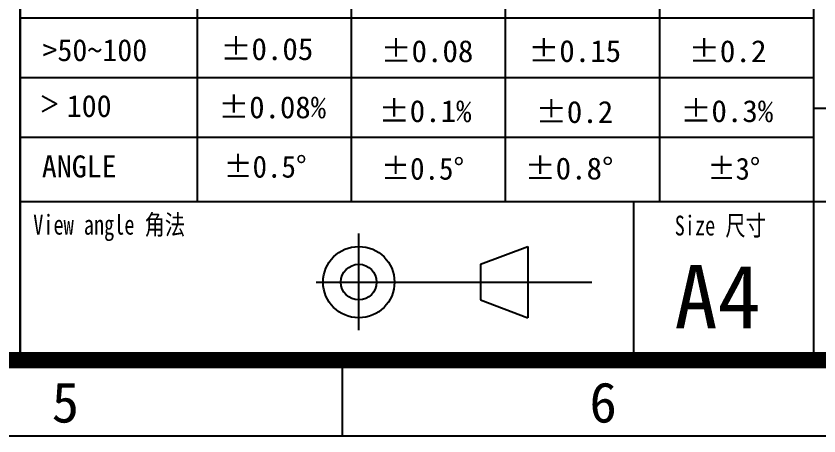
# Model space of a CAD drawing. Extents: x 379 to 488, y 250 to 334.
# Drawn here: x 437.84 to 457.3, y 250.15 to 260.34 of the extents above; entities that cross this region are included whole.
import ezdxf

# ---------------------------------------------------------------- set-up
doc = ezdxf.new("R2010")
doc.units = 0
doc.header["$LTSCALE"] = 23.1
doc.header["$MEASUREMENT"] = 0
doc.layers.get('0').update_dxf_attribs({"linetype": 'CONTINUOUS'})
doc.layers.add('3_SOLID_GEOM', color=7, linetype='CONTINUOUS')
doc.layers.add('OUTLINE', color=7, linetype='CONTINUOUS')
doc.styles.get("Standard").update_dxf_attribs({"font": 'txt', "width": 0.8})
doc.styles.add('TEXTSTYLE_1', font='txt', dxfattribs={"width": 0.75})
doc.styles.add('TEXTSTYLE_2', font='txt')
doc.styles.add('宋体', font='txt', dxfattribs={"width": 0.75})

msp = doc.modelspace()

# ---------------------------------------------------------------- linework, layer by layer
at = {"linetype": 'Continuous'}
for p, q in [((437.941, 260.29), (457.175, 260.29)), ((437.941, 258.844), (457.175, 258.844)), ((438.469, 258.403), (438.824, 258.204)), ((438.824, 258.204), (438.469, 258.01)), ((437.941, 257.397), (457.175, 257.397)), ((445.748, 250.15), (445.748, 252.104))]:
    msp.add_line(p, q, dxfattribs=at)
at = {"color": 0, "linetype": 'Continuous'}
msp.add_line((378.627, 250.153), (486.801, 250.151), dxfattribs=at)
at = {"layer": '3_SOLID_GEOM'}
for p, q in [((437.941, 251.989), (437.941, 269.107)), ((437.941, 266.117), (437.941, 251.989))]:
    msp.add_line(p, q, dxfattribs=at)
at = {"layer": '3_SOLID_GEOM', "color": 0}
msp.add_line((396.081, 251.989), (437.941, 251.989), dxfattribs=at)
at = {"layer": 'OUTLINE'}
for p, q in [((442.233, 255.836), (442.233, 265.673)), ((457.175, 251.92), (457.175, 265.673)), ((445.969, 255.836), (445.969, 264.4)), ((449.704, 255.836), (449.704, 264.4)), ((453.439, 255.836), (453.439, 264.4)), ((457.175, 258.1), (484.981, 258.1)), ((437.941, 255.836), (484.981, 255.836)), ((452.809, 251.989), (452.809, 255.836)), ((446.145, 252.714), (446.145, 255.058)), ((449.092, 254.314), (450.246, 254.746)), ((450.246, 254.746), (450.246, 253.015)), ((449.092, 254.314), (449.092, 253.448)), ((445.108, 253.881), (451.797, 253.881)), ((449.092, 253.448), (450.246, 253.015))]:
    msp.add_line(p, q, dxfattribs=at)
at = {"layer": 'OUTLINE', "const_width": 0.4}
msp.add_lwpolyline([(380.453, 323.902), (380.453, 251.989), (484.981, 251.989), (484.981, 323.902), (380.453, 323.902)], dxfattribs=at)
at = {"layer": 'OUTLINE'}
for radius in [0.865, 0.433]:
    msp.add_circle((446.145, 253.881), radius, dxfattribs=at)

# ---------------------------------------------------------------- texts
at = {"linetype": 'Continuous', "style": 'TEXTSTYLE_2'}
for s, width, p in [('%%p0.05', 1.033333, (442.794, 259.268)), ('%%p0.08', 1.033333, (446.674, 259.218)), ('%%P0.15', 1.033333, (450.255, 259.222)), ('%%p0.2', 1.041667, (454.14, 259.218)), ('%%p0.08%', 1.027778, (442.743, 257.857)), ('%%p0.1%', 1.033333, (446.629, 257.764)), ('%%P0.2', 1.033333, (450.438, 257.743)), ('%%p0.3%', 1.033333, (453.943, 257.764)), ('%%p0.5%%d', 0.966667, (442.869, 256.416)), ('%%p0.5%%d', 0.966667, (446.687, 256.367)), ('%%P0.8%%D', 1.033333, (450.167, 256.372)), ('%%P3%%D', 0.944444, (454.596, 256.367))]:
    msp.add_text(s, height=0.5332, dxfattribs=dict(at, width=width)).set_placement(p)
at = {"linetype": 'Continuous', "style": 'TEXTSTYLE_1'}
for s, height, p in [('>50~100', 0.5332, (438.477, 259.243)), ('100', 0.5332, (439.065, 257.887)), ('ANGLE', 0.5332, (438.462, 256.422)), ('5', 0.976, (438.702, 250.475)), ('6', 0.976, (451.736, 250.475))]:
    msp.add_text(s, height=height, dxfattribs=at).set_placement(p)
at = {"layer": '3_SOLID_GEOM', "char_height": 0.48083, "attachment_point": 1, "style": '宋体'}
for s, insert, width in [('{\\C256;View angle \\fSimSun|b0|i0|c134|p2;角法}', (438.254, 255.515), 4.9078), ('{\\C256;Size \\fSimSun|b0|i0|c134|p2;尺寸}', (453.803, 255.494), 2.68846)]:
    msp.add_mtext(s, dxfattribs=dict(at, insert=insert, width=width))
at = {"layer": 'OUTLINE'}
msp.add_text('A4', height=1.5387, dxfattribs=at).set_placement((453.795, 252.758))

doc.saveas('drawing.dxf')
